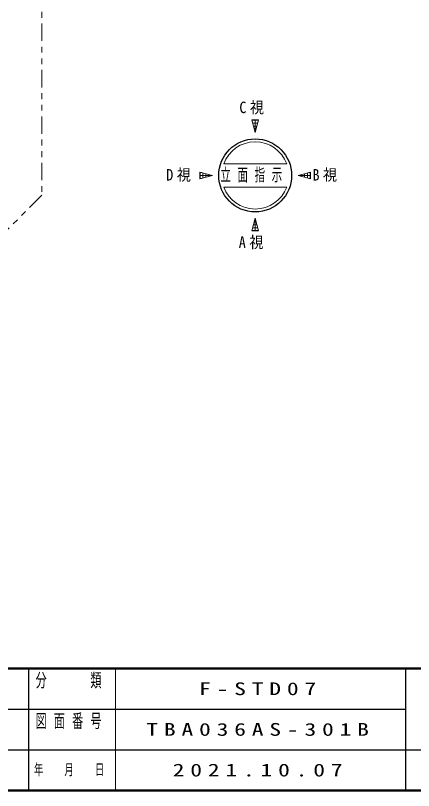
# Model space of a CAD drawing. Units: millimetres on the paper. Extents: x -385 to 0, y -594 to 267.
# Drawn here: x -137.3 to -68.6, y 0 to 133.4 of the extents above; entities that cross this region are included whole.
import ezdxf

# ---------------------------------------------------------------- set-up
doc = ezdxf.new("R2010")
doc.units = ezdxf.units.MM
doc.linetypes.add('USER3', pattern=[8, 3, -1, 1, -1, 1, -1])
for name, color, linetype, lineweight in [('1_60', 7, 'Continuous', 25), ('NAKAMURA図枠', 7, 'Continuous', 13), ('図面情報', 7, 'Continuous', 13)]:
    doc.layers.add(name, color=color, linetype=linetype, lineweight=lineweight)
doc.styles.add('ＭＳ ゴシック', font='')
doc.styles.get('ＭＳ ゴシック').set_extended_font_data('MS Gothic')

msp = doc.modelspace()

# ---------------------------------------------------------------- linework, layer by layer
at = {"layer": '1_60', "color": 2, "linetype": 'USER3', "lineweight": 13}
msp.add_lwpolyline([(-132.694, 140.064), (-132.694, 102.518), (-152.05, 83.162), (-184.701, 83.162), (-191.656, 90.075), (-234.421, 90.075), (-240.467, 84.03), (-285.655, 84.03), (-307.357, 105.732), (-341.018, 105.732), (-357.545, 122.258), (-357.545, 159.039), (-341.018, 175.565), (-296.405, 175.565), (-281.455, 190.515), (-250.717, 190.515), (-249.524, 191.708), (-204.653, 191.708), (-190.175, 177.23), (-169.837, 177.23)], close=True, dxfattribs=at)
at = {"layer": 'NAKAMURA図枠', "lineweight": 50}
for p, q in [((-385, 21), (0, 21)), ((-385, 0), (0, 0))]:
    msp.add_line(p, q, dxfattribs=at)
at = {"layer": 'NAKAMURA図枠', "color": 211, "lineweight": 25}
for p, q in [((-135, 21), (-135, 0)), ((-70, 21), (-70, 0)), ((-187.5, 14), (-70, 14)), ((-242.5, 7), (0, 7))]:
    msp.add_line(p, q, dxfattribs=at)
at = {"layer": 'NAKAMURA図枠'}
msp.add_line((-120, 21), (-120, 0), dxfattribs=at)
at = {"layer": '図面情報'}
for p, q in [((-95.349, 115.449), (-96.507, 115.449)), ((-95.928, 113.289), (-96.507, 115.449)), ((-96.494, 115.404), (-95.361, 115.404)), ((-96.428, 115.155), (-96.428, 115.449)), ((-96.36, 114.904), (-95.495, 114.904)), ((-95.349, 115.449), (-95.928, 113.289)), ((-95.928, 113.289), (-95.928, 115.449)), ((-95.428, 115.155), (-95.428, 115.449)), ((-96.226, 114.404), (-95.629, 114.404)), ((-96.092, 113.904), (-95.763, 113.904)), ((-95.958, 113.404), (-95.897, 113.404)), ((-101.357, 107.904), (-90.499, 107.904)), ((-105.473, 105.325), (-105.473, 106.482)), ((-103.313, 105.903), (-105.473, 106.482)), ((-105.473, 106.404), (-105.179, 106.404)), ((-105.473, 105.325), (-103.313, 105.904)), ((-105.473, 105.904), (-103.313, 105.904)), ((-105.428, 105.337), (-105.428, 106.47)), ((-104.928, 105.471), (-104.928, 106.336)), ((-104.428, 105.605), (-104.428, 106.202)), ((-103.928, 105.739), (-103.928, 106.068)), ((-103.428, 105.873), (-103.428, 105.934)), ((-88.542, 105.903), (-86.382, 106.482)), ((-86.382, 105.325), (-88.542, 105.904)), ((-88.542, 105.904), (-86.382, 105.904)), ((-88.428, 105.873), (-88.428, 105.934)), ((-87.928, 105.739), (-87.928, 106.068)), ((-87.428, 105.605), (-87.428, 106.202)), ((-86.928, 105.471), (-86.928, 106.336)), ((-86.676, 106.404), (-86.382, 106.404)), ((-86.428, 105.337), (-86.428, 106.47)), ((-86.382, 105.325), (-86.382, 106.482)), ((-105.473, 105.404), (-105.179, 105.404)), ((-86.676, 105.404), (-86.382, 105.404)), ((-101.357, 103.904), (-90.499, 103.904)), ((-96.507, 96.358), (-95.928, 98.518)), ((-96.092, 97.904), (-95.763, 97.904)), ((-95.958, 98.404), (-95.897, 98.404)), ((-95.928, 98.518), (-95.349, 96.358)), ((-95.928, 96.358), (-95.928, 98.518)), ((-96.507, 96.358), (-95.349, 96.358)), ((-96.494, 96.404), (-95.361, 96.404)), ((-96.428, 96.358), (-96.428, 96.652)), ((-96.36, 96.904), (-95.495, 96.904)), ((-96.226, 97.404), (-95.629, 97.404)), ((-95.428, 96.358), (-95.428, 96.652))]:
    msp.add_line(p, q, dxfattribs=at)
at = {"layer": '図面情報', "lineweight": 25}
msp.add_circle((-95.928, 105.904), 6.286, dxfattribs=at)
at = {"layer": '図面情報'}
for start, end in [(20.22325, 159.77675), (200.22325, 339.77675)]:
    msp.add_arc((-95.928, 105.904), 5.786, start, end, dxfattribs=at)

# ---------------------------------------------------------------- texts
at = {"layer": 'NAKAMURA図枠', "color": 4, "style": 'ＭＳ ゴシック'}
for s, insert, char_height, attachment_point in [('\\T1.64;\\W0.6;分\u3000\u3000類', (-127.5, 20.167), 2.346, 2), ('\\T1.64;\\W0.6;図面番号', (-127.5, 13.167), 2.346, 2), ('\\T1.64;\\W0.6;年\u3000月\u3000日', (-127.5, 3.5), 1.906, 5)]:
    msp.add_mtext(s, dxfattribs=dict(at, insert=insert, char_height=char_height, attachment_point=attachment_point))
at = {"layer": '図面情報', "style": 'ＭＳ ゴシック'}
for s, insert, char_height, attachment_point in [('\\T1.5;\\W0.9;C視', (-95.928, 117.509), 1.979, 5), ('\\T1.5;\\W0.9;D視', (-108.533, 105.904), 1.979, 5), ('\\T1.64;\\W0.6;立面指示', (-101.928, 105.904), 2.199, 4), ('\\T1.5;\\W0.9;B視', (-83.322, 105.904), 1.979, 5), ('\\T1.5;\\W0.9;A視', (-96.028, 94.298), 1.979, 5), ('\\T1.5;\\W1.35;F-STD07', (-95, 17.5), 2.199, 5), ('\\T1.5;\\W1.35;TBA036AS-301B', (-95, 10.5), 2.199, 5), ('\\T1.5;\\W1.35;2021.10.07', (-95, 3.5), 2.199, 5)]:
    msp.add_mtext(s, dxfattribs=dict(at, insert=insert, char_height=char_height, attachment_point=attachment_point))

doc.saveas('drawing.dxf')
